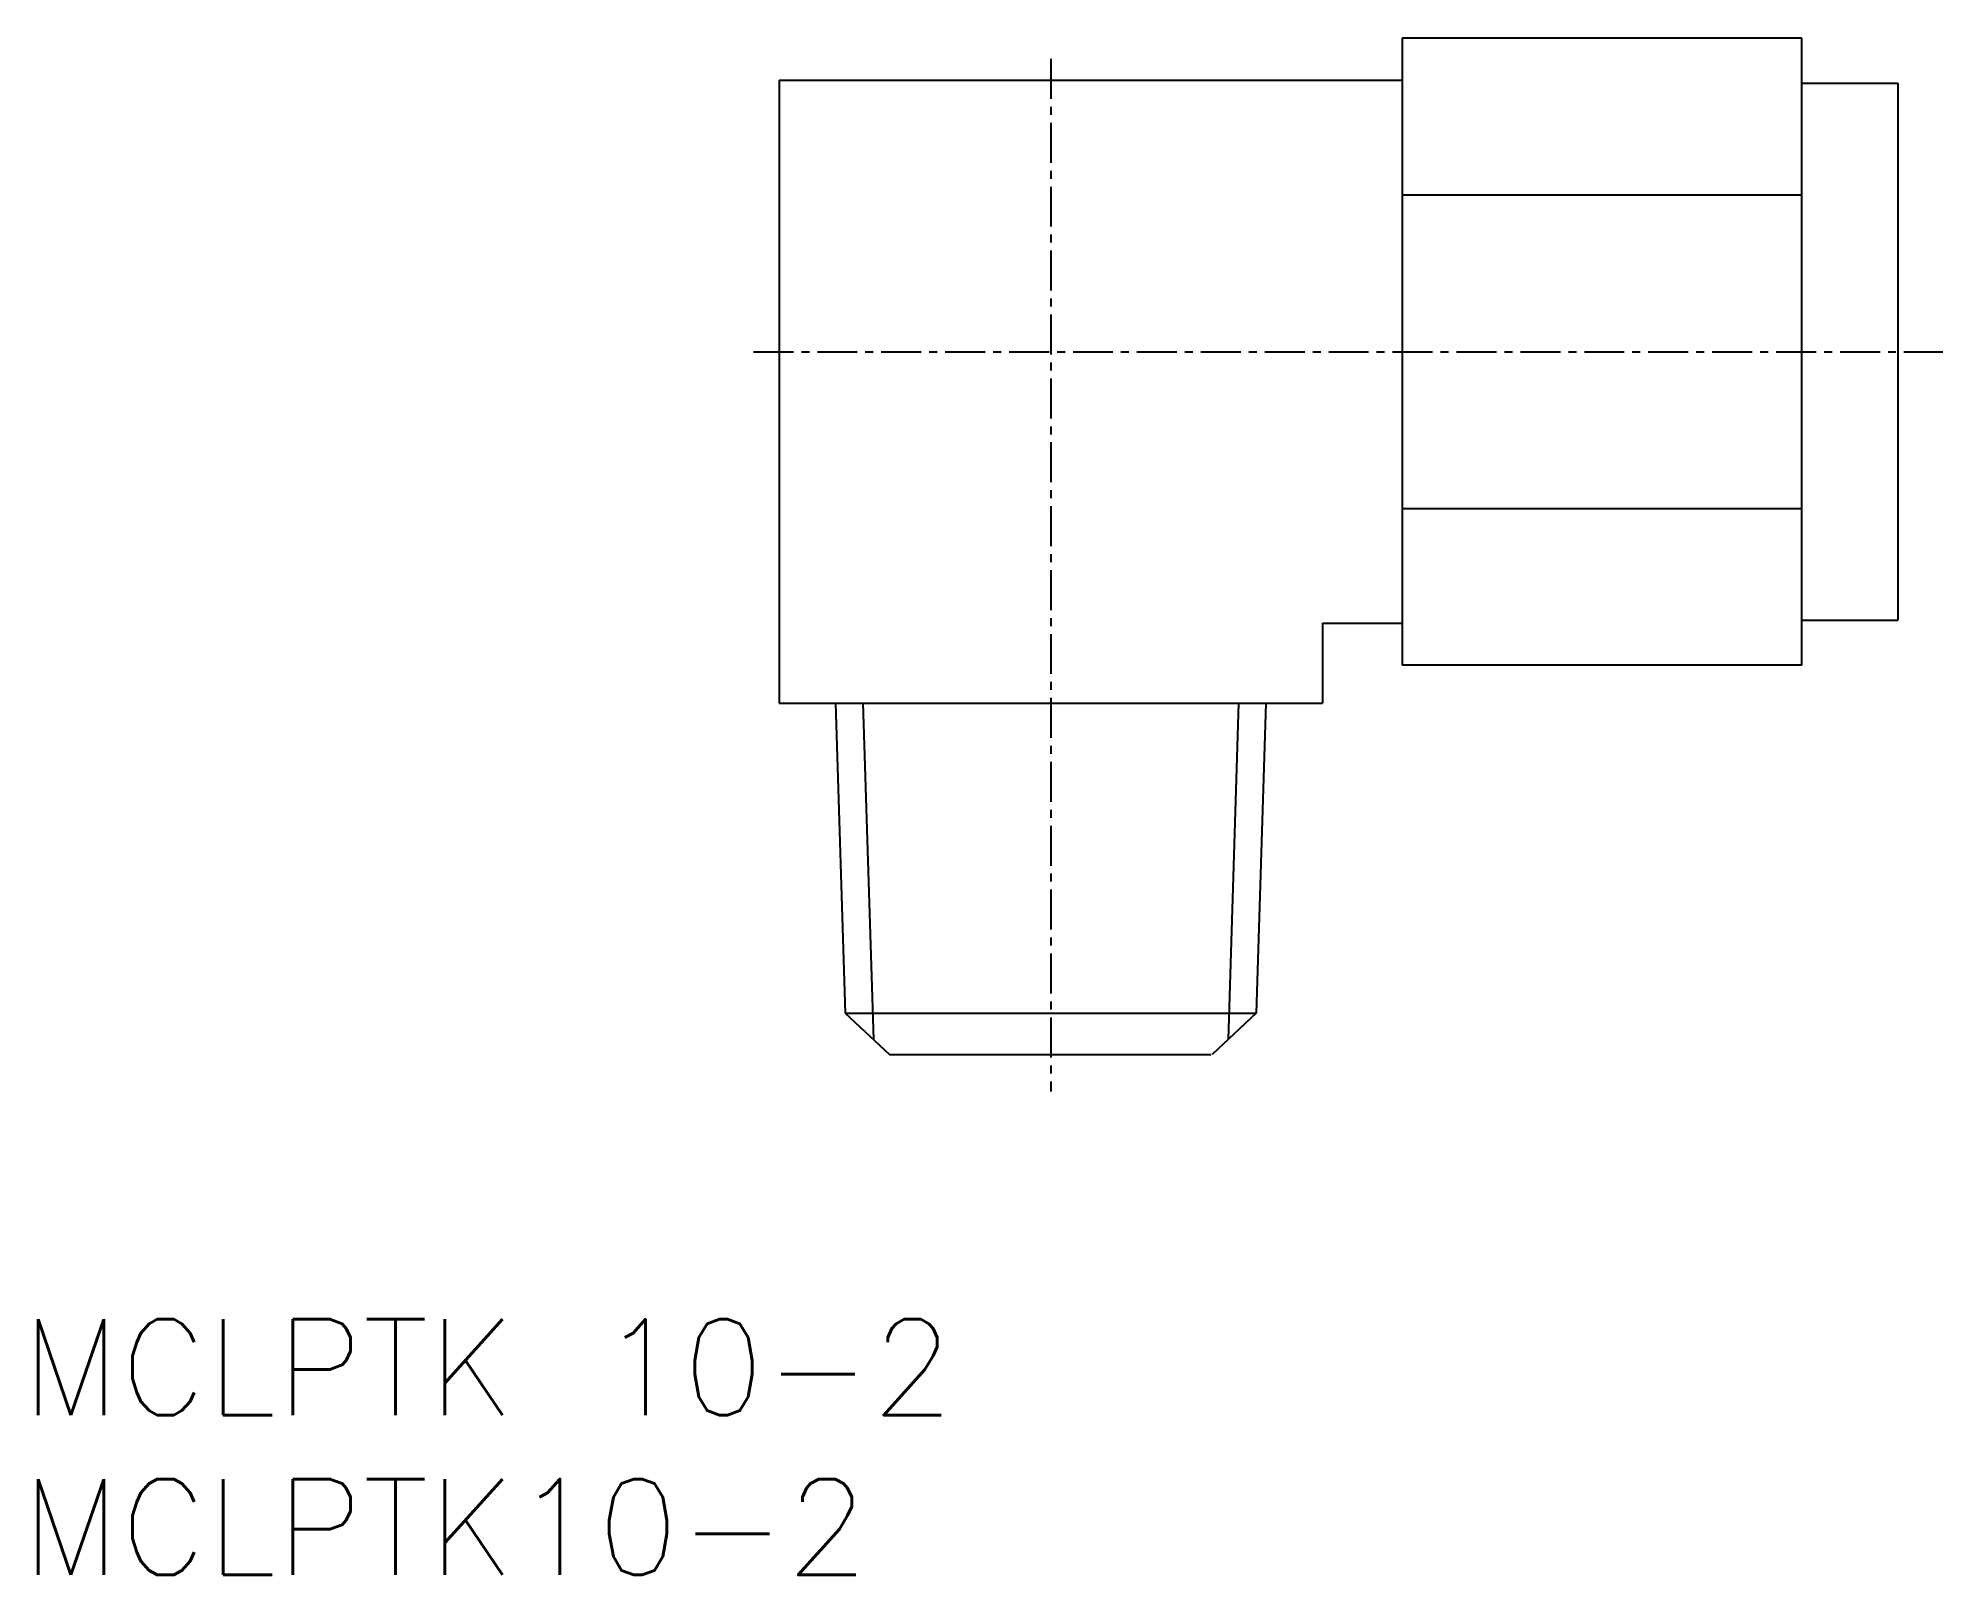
# Model space of a CAD drawing. Extents: x 0.5 to 60.1, y 0 to 48.1.
import ezdxf

# ---------------------------------------------------------------- set-up
doc = ezdxf.new("R2010")
doc.units = 0
doc.linetypes.add('CENTER', pattern=[2, 1.25, -0.25, 0.25, -0.25])
doc.layers.get('0').update_dxf_attribs({"linetype": 'CONTINUOUS'})
doc.layers.add('CENTER', color=1, linetype='CENTER')
doc.styles.get("Standard").update_dxf_attribs({"font": 'txt.shx'})

# ---------------------------------------------------------------- blocks, each defined once
blk = doc.blocks.new('*U3')
at = {"color": 7, "linetype": 'CONTINUOUS'}
blk.add_text('MCLPTK10-2', height=3, dxfattribs=at).set_placement((0, 0))
blk = doc.blocks.new('*U4')
at = {"color": 7, "linetype": 'CONTINUOUS'}
blk.add_text('MCLPTK 10-2', height=3, dxfattribs=at).set_placement((0, 5))

msp = doc.modelspace()

# ---------------------------------------------------------------- linework, layer by layer
at = {"color": 7, "linetype": 'CONTINUOUS'}
for p, q in [((43.199, 48.1), (43.199, 28.47)), ((55.699, 48.1), (43.199, 48.1)), ((55.699, 28.47), (55.699, 48.1)), ((23.699, 46.785), (43.199, 46.785)), ((23.699, 46.785), (23.699, 27.285)), ((55.699, 46.685), (58.699, 46.685)), ((58.699, 46.685), (58.699, 29.885)), ((43.199, 43.192), (55.699, 43.192)), ((43.199, 33.378), (55.699, 33.378)), ((55.699, 29.885), (58.699, 29.885)), ((40.699, 29.785), (43.199, 29.785)), ((40.699, 29.785), (40.699, 27.285)), ((42.699, 29.785), (42.699, 29.785)), ((55.699, 28.47), (43.199, 28.47)), ((40.699, 27.785), (40.699, 27.785)), ((23.699, 27.285), (40.699, 27.285)), ((25.464, 27.285), (25.767, 17.584)), ((38.933, 27.285), (38.63, 17.584)), ((25.767, 17.584), (38.63, 17.584)), ((25.767, 17.584), (27.15, 16.285)), ((38.63, 17.584), (37.247, 16.285)), ((27.15, 16.285), (37.219, 16.285))]:
    msp.add_line(p, q, dxfattribs=at)
at = {"color": 3, "linetype": 'CONTINUOUS'}
for p, q in [((26.32, 27.285), (26.649, 16.756)), ((38.077, 27.285), (37.748, 16.756))]:
    msp.add_line(p, q, dxfattribs=at)
at = {"layer": 'CENTER', "color": 1, "linetype": 'CENTER'}
for p, q in [((32.199, 47.448), (32.199, 15.129)), ((22.896, 38.285), (60.114, 38.285))]:
    msp.add_line(p, q, dxfattribs=at)

# ---------------------------------------------------------------- block references
at = {"color": 7, "linetype": 'CONTINUOUS'}
for name in ['*U4', '*U3']:
    msp.add_blockref(name, (0, 0), dxfattribs=at)

doc.saveas('drawing.dxf')
